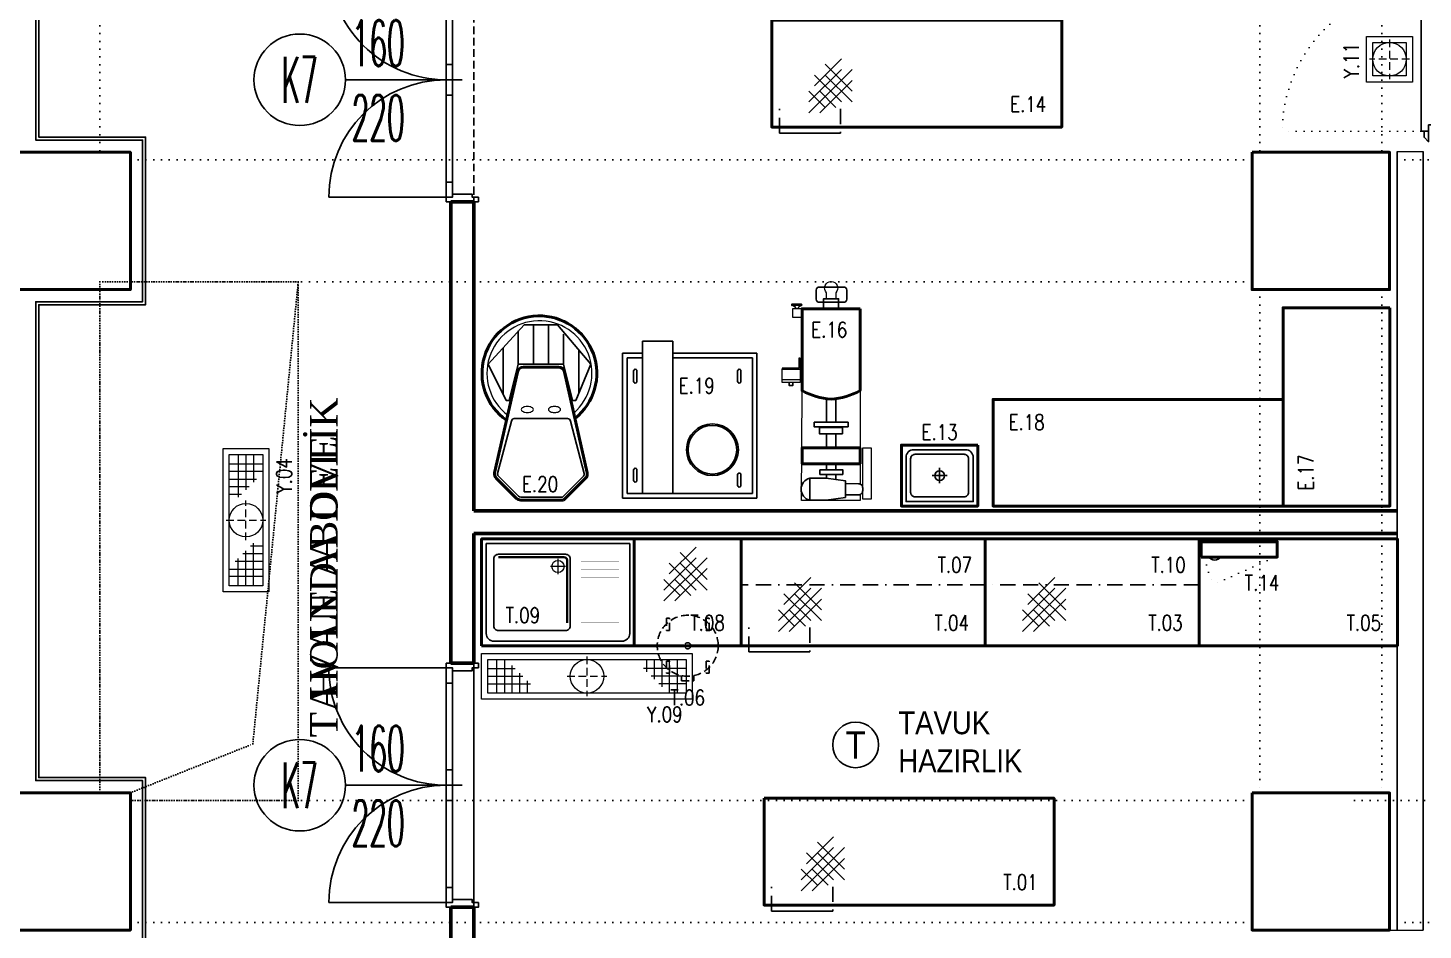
# Model space of a CAD drawing. Extents: x -228812 to 45006, y -308075 to -42938.
# Drawn here: x 30221 to 31135, y -46941 to -46350 of the extents above; entities that cross this region are included whole.
import ezdxf
from ezdxf.enums import TextEntityAlignment as Align

# ---------------------------------------------------------------- set-up
doc = ezdxf.new("R2010")
doc.units = 0
doc.header["$LTSCALE"] = 20
for name, pattern in [('( Hidden )', [0.375, 0.25, -0.125]), ('BORDER', [1.75, 0.5, -0.25, 0.5, -0.25, 0, -0.25]), ('DASHED', [0.75, 0.5, -0.25]), ('DASHED2', [0.375, 0.25, -0.125]), ('DOT', [0.25, 0, -0.25]), ('HIDDEN', [0.375, 0.25, -0.125])]:
    doc.linetypes.add(name, pattern=pattern)
doc.layers.get('0').update_dxf_attribs({"linetype": 'CONTINUOUS', "lineweight": 15})
doc.layers.get('DEFPOINTS').update_dxf_attribs({"linetype": 'CONTINUOUS'})
for name, color, linetype, lineweight in [('-DWG_ANA', 7, 'CONTINUOUS', 50), ('-DWG_ANA_1', 7, 'BORDER', 25), ('-DWG_DETAY1', 7, 'CONTINUOUS', 25), ('-DWG_DETAY2', 7, 'CONTINUOUS', 15), ('-DWG_DETAY4', 7, 'DOT', 18), ('DUVAR', 7, 'CONTINUOUS', 60), ('kapi-acilis', 43, 'DOT', 15), ('KOLON', 7, 'CONTINUOUS', 50), ('NO', 7, 'CONTINUOUS', 30), ('PLAN', 253, 'CONTINUOUS', 15), ('s-depo', 140, 'CONTINUOUS', 25), ('yerizg-a', 7, 'CONTINUOUS', 15), ('yerizg-b', 7, 'CONTINUOUS', 9)]:
    doc.layers.add(name, color=color, linetype=linetype, lineweight=lineweight)
for name, color, linetype in [('BL-E', 32, 'CONTINUOUS'), ('BL-T', 23, 'CONTINUOUS'), ('BL-Y', 144, 'CONTINUOUS'), ('IZ', 7, 'CONTINUOUS'), ('KAPILAR', 5, 'CONTINUOUS'), ('KIRIS', 9, 'DOT'), ('SIVA', 7, 'CONTINUOUS'), ('YAZI-ATT-E', 7, 'CONTINUOUS'), ('YAZI-ATT-T', 7, 'CONTINUOUS'), ('YAZI-TEXT', 7, 'CONTINUOUS'), ('YAZI_BLM_1', 7, 'CONTINUOUS'), ('YAZI_BLM_2', 10, 'CONTINUOUS'), ('YRNO', 7, 'CONTINUOUS')]:
    doc.layers.add(name, color=color, linetype=linetype)
doc.styles.add('BLM_YAZI', font='stylu.ttf', dxfattribs={"width": 0.8})
doc.styles.add('OLC-50', font='romans.shx', dxfattribs={"width": 0.5, "height": 0.15})
doc.styles.add('ROMANS', font='romans.shx', dxfattribs={"width": 0.8})
doc.styles.add('YAZI', font='times.ttf')

# ---------------------------------------------------------------- blocks, each defined once
blk = doc.blocks.new('*U683')
at = {"color": 0}
for p, q in [((-157, 18), (-157, 95)), ((-3, 18), (-3, 95)), ((-147, 18), (-147, 14)), ((-90.1, 18), (-90.1, 14)), ((-70, 18), (-70, 14)), ((-13.1, 18), (-13.1, 14)), ((-80, 7.5), (-80, 7.5))]:
    blk.add_line(p, q, dxfattribs=at)
at = {"color": 0, "linetype": 'DOT', "ltscale": 20}
blk.add_line((-155, 0), (-5, 0), dxfattribs=at)
at = {"color": 16}
blk.add_lwpolyline([(-80, 7.5), (-80, 84)], dxfattribs=at)
at = {"color": 0, "lineweight": -3}
for points in [[(-160, 15), (-160, 18), (-157, 18), (-157, 14), (-155, 14), (-155, 1), (-157, 1), (-157, -3), (-160, -3), (-160, 0)], [(0, 15), (0, 18), (-3, 18), (-3, 14), (-5, 14), (-5, 1), (-3, 1), (-3, -3), (0, -3), (0, 0)]]:
    blk.add_lwpolyline(points, dxfattribs=at)
at = {"color": 0}
for points in [[(-157, 18), (-157, 14), (-80, 14), (-80, 18)], [(-80, 18), (-80, 14), (-3, 14), (-3, 18)]]:
    blk.add_lwpolyline(points, close=True, dxfattribs=at)
at = {"color": 16}
blk.add_circle((-80, 114), 30, dxfattribs=at)
at = {"color": 0}
for centre, start, end in [((-157, 18), 0, 90), ((-3, 18), 90, 180)]:
    blk.add_arc(centre, 77, start, end, dxfattribs=at)
at = {"color": 16, "style": 'OLC-50', "width": 0.45}
blk.add_attdef('POZ', text='', height=30, rotation=270, dxfattribs=at).set_placement((-80, 114), align=Align.MIDDLE_CENTER)
blk.add_attdef('YUK', text='', height=30, rotation=270, dxfattribs=at).set_placement((-90, 80), align=Align.TOP_LEFT)
blk.add_attdef('GEN', text='', height=30, rotation=270, dxfattribs=at).set_placement((-80, 80), align=Align.BOTTOM_LEFT)
at = {"style": 'OLC-50', "width": 0.5, "flags": 1}
for tag, p in [('KABLOK', (-188.28, -83.82)), ('KAMAHKOD', (-83.92, -83.79)), ('KAMAHNO', (-195.25, -120.56)), ('KAMAHAD', (-79.64, -120.04)), ('DUVKA', (-188.58, -156.03)), ('KARENK', (-82.63, -154.75)), ('KATIP', (-188.15, -193.98)), ('KASAMAL', (-83.89, -189.58)), ('KASARENK', (-83.47, -229.01)), ('KAMAL', (-188.73, -232.95)), ('YANGIN', (-84.16, -266.9)), ('MENFEZ', (-190.02, -268.95)), ('ACILYON', (-192.72, -303.54)), ('CEKIT', (-86.26, -303.19)), ('CARPTEK', (-195.01, -337.41)), ('FOTOSEL', (-86.79, -337.11)), ('PBAR', (-193.18, -371.07)), ('KONTROL', (-87.01, -371.07))]:
    blk.add_attdef(tag, p, '', height=30, dxfattribs=at)
blk = doc.blocks.new('YAZI-ATT')
at = {"layer": 'YAZI-ATT-E', "color": 0, "style": 'YAZI'}
blk.add_attdef('TEXT', text='', height=15, dxfattribs=at).set_placement((6.37, 7.31), align=Align.MIDDLE_CENTER)
at = {"layer": 'YAZI-ATT-T', "color": 9, "style": 'YAZI'}
blk.add_attdef('YAZI', text='', height=15, dxfattribs=at).set_placement((5.95, 7.31), align=Align.MIDDLE_CENTER)
blk = doc.blocks.new('KOLON90')
at = {"layer": 'KOLON', "color": 4}
blk.add_lwpolyline([(-45, 45), (45, 45), (45, -45), (-45, -45)], close=True, dxfattribs=at)
blk = doc.blocks.new('EEN102D')
at = {"layer": '-DWG_ANA', "color": 0}
blk.add_lwpolyline([(0, -40), (0, 0), (50, 0), (50, -40)], close=True, dxfattribs=at)
at = {"layer": '-DWG_DETAY1', "color": 0}
for points in [[(3, -32), (3, -3), (47, -3), (47, -32, -0.414214), (42, -37), (8, -37, -0.414214)], [(9, -6), (41, -6, -0.414214), (44, -9), (44, -31, -0.414214), (41, -34), (9, -34, -0.414214), (6, -31), (6, -9, -0.414214)]]:
    blk.add_lwpolyline(points, format="xyb", close=True, dxfattribs=at)
for points in [[(25, -15), (25, -25)], [(20, -20), (30, -20)]]:
    blk.add_lwpolyline(points, dxfattribs=at)
blk.add_circle((25, -20), 3.16, dxfattribs=at)
at = {"layer": 'NO', "linetype": 'Continuous', "style": 'ROMANS', "width": 0.8}
blk.add_attdef('NO', text='', height=10, dxfattribs=at).set_placement((25.04, -48.4), align=Align.MIDDLE)
blk = doc.blocks.new('1DR-ISM100')
at = {"layer": '-DWG_ANA', "color": 0}
for points in [[(-14.52, 0), (13.54, 0, -0.198912), (16.34, -1.16), (29.58, -14.4, -0.242213), (30.68, -17.85), (15.73, -83.81, -0.366629), (11.83, -87.12), (-11.17, -87.12, -0.366629), (-15.07, -83.81), (-30.02, -17.85, -0.242213), (-28.92, -14.4), (-14.52, 0)], [(-21.92, -53.58, 3.027737), (22.87, -52.32, 3.027737)]]:
    blk.add_lwpolyline(points, format="xyb", dxfattribs=at)
at = {"layer": '-DWG_DETAY1', "color": 0}
blk.add_lwpolyline([(-13.7, -1.98), (13.54, -1.98, -0.198912), (14.94, -2.56), (28.18, -15.8, -0.242213), (28.73, -17.52), (19.72, -51.81, -0.366629), (17.77, -53.46), (-17.11, -53.46, -0.366629), (-19.06, -51.81), (-28.07, -17.52, -0.242213), (-27.52, -15.8)], format="xyb", close=True, dxfattribs=at)
for points in [[(-20.46, -65.34), (-22.44, -65.34), (-32.34, -89.1), (-10.56, -114.84), (11.22, -114.84), (34.98, -89.1), (23.1, -65.34), (21.12, -65.34)], [(-24.42, -98.46), (-24.42, -70.09)], [(-20.46, -65.34), (-14.52, -89.1), (15.18, -89.1), (21.12, -65.34)], [(25.08, -99.83), (25.08, -69.3)], [(-14.52, -108.9), (-14.52, -89.1)], [(-4.62, -114.84), (-4.62, -89.1)], [(5.28, -114.84), (5.28, -89.1)], [(15.18, -110.88), (15.18, -89.1)]]:
    blk.add_lwpolyline(points, dxfattribs=at)
at = {"layer": '-DWG_DETAY2', "color": 0}
blk.add_lwpolyline([(-21.13, -57.07, 2.829734), (22.1, -55.72)], format="xyb", dxfattribs=at)
for points in [[(-8.58, -57.42, 0.051099), (-10.18, -57.58, 0.064948), (-11.38, -58, 0.104203), (-12.3, -58.73, 0.174705), (-12.54, -59.4, 0.174705), (-12.3, -60.07, 0.104203), (-11.38, -60.8, 0.064948), (-10.18, -61.22, 0.051099), (-8.58, -61.38, 0.051099), (-6.98, -61.22, 0.064948), (-5.78, -60.8, 0.104203), (-4.86, -60.07, 0.174705), (-4.62, -59.4, 0.174705), (-4.86, -58.73, 0.104203), (-5.78, -58, 0.064948), (-6.98, -57.58, 0.051099)], [(9.24, -57.42, 0.051099), (7.64, -57.58, 0.064948), (6.44, -58, 0.104203), (5.52, -58.73, 0.174705), (5.28, -59.4, 0.174705), (5.52, -60.07, 0.104203), (6.44, -60.8, 0.064948), (7.64, -61.22, 0.051099), (9.24, -61.38, 0.051099), (10.84, -61.22, 0.064948), (12.04, -60.8, 0.104203), (12.96, -60.07, 0.174705), (13.2, -59.4, 0.174705), (12.96, -58.73, 0.104203), (12.04, -58, 0.064948), (10.84, -57.58, 0.051099)]]:
    blk.add_lwpolyline(points, format="xyb", close=True, dxfattribs=at)
at = {"layer": 'NO', "linetype": 'Continuous', "style": 'ROMANS', "width": 0.8}
blk.add_attdef('NO', text='', height=9, dxfattribs=at).set_placement((0.9, -10.42), align=Align.MIDDLE)
blk = doc.blocks.new('Köfte şskillendirme makinası')
at = {"layer": 'BL-E'}
for p, q in [((-38.69, 49.7), (-38.69, -50.3)), ((-18.69, 49.7), (-38.69, 49.7)), ((-18.69, -50.3), (-18.69, 49.7)), ((-38.69, 41.7), (-51.69, 41.7)), ((-51.69, 41.7), (-51.69, -53.3)), ((-38.69, 38.7), (-48.69, 38.7)), ((-48.69, 38.7), (-48.69, -50.3)), ((36.31, 41.7), (-18.69, 41.7)), ((33.31, 38.7), (-18.69, 38.7)), ((33.31, -50.3), (33.31, 38.7)), ((36.31, -53.3), (36.31, 41.7)), ((-44.49, 29.99), (-44.49, 23.3)), ((-42.34, 29.99), (-42.34, 23.3)), ((23.67, 29.99), (23.67, 23.3)), ((25.83, 29.99), (25.83, 23.3)), ((-44.49, -41.6), (-44.49, -34.91)), ((-42.34, -41.6), (-42.34, -34.91)), ((23.67, -38.1), (23.67, -44.79)), ((25.83, -38.1), (25.83, -44.79)), ((-51.69, -53.3), (36.31, -53.3)), ((-48.69, -50.3), (33.31, -50.3)), ((-38.69, -50.3), (-18.69, -50.3))]:
    blk.add_line(p, q, dxfattribs=at)
for radius in [16.97, 15.97]:
    blk.add_circle((7.16, -21.56), radius, dxfattribs=at)
for centre, start, end in [((-43.41, 30.16), 350.99008, 188.93775), ((24.75, 30.16), 350.99008, 188.93775), ((-43.41, 23.13), 171.06225, 9.00992), ((24.75, 23.13), 171.06225, 9.00992), ((24.75, -37.93), 350.99008, 188.93775), ((24.75, -44.96), 171.06225, 9.00992)]:
    blk.add_arc(centre, 1.09, start, end, dxfattribs=at)
at = {"layer": 'BL-E', "extrusion": (0, 0, -1)}
for centre, major_axis, start_param, end_param in [((-43.41, -34.74), (0.773, 0.773), 3.770998, 7.225836), ((-43.41, -41.77), (-0.773, 0.773), 2.198942, 5.65378)]:
    blk.add_ellipse(centre, major_axis=major_axis, ratio=1, start_param=start_param, end_param=end_param, dxfattribs=at)
at = {"layer": 'NO', "linetype": 'Continuous', "style": 'ROMANS', "width": 0.8}
blk.add_attdef('NO', text='', height=10, dxfattribs=at).set_placement((-3.16, 20.39), align=Align.MIDDLE)
blk = doc.blocks.new('T_190')
at = {"layer": '-DWG_ANA', "color": 0}
blk.add_lwpolyline([(0, 0), (190, 0), (190, -70), (0, -70)], close=True, dxfattribs=at)
blk = doc.blocks.new('TCT190-S')
at = {"layer": 'PLAN', "color": 0, "linetype": 'Continuous'}
blk.add_blockref('T_190', (0, 0), dxfattribs=at)
at = {"layer": 'NO', "linetype": 'Continuous', "style": 'ROMANS', "width": 0.8}
blk.add_attdef('NO', text='', height=10, dxfattribs=at).set_placement((168, -55), align=Align.MIDDLE)
blk = doc.blocks.new('TCT130-S')
at = {"layer": '-DWG_ANA', "color": 0}
blk.add_lwpolyline([(0, 0), (130, 0), (130, -70), (0, -70)], close=True, dxfattribs=at)
at = {"layer": 'NO', "linetype": 'Continuous', "style": 'ROMANS', "width": 0.8}
blk.add_attdef('NO', text='', height=10, dxfattribs=at).set_placement((108, -55), align=Align.MIDDLE)
blk = doc.blocks.new('T_PC')
at = {"layer": '-DWG_DETAY2', "color": 0}
for points in [[(24.39, 9.39), (52.68, 37.68)], [(24.39, 16.46), (45.61, 37.68)], [(27.93, 27.07), (45.61, 44.75)], [(35, 41.21), (52.68, 23.54)], [(27.93, 34.14), (45.61, 16.46)], [(31.46, 9.39), (52.68, 30.61)], [(35, 34.14), (52.68, 16.46)], [(24.39, 23.54), (35, 12.93)], [(31.46, 23.54), (42.07, 12.93)]]:
    blk.add_lwpolyline(points, dxfattribs=at)
blk = doc.blocks.new('T_C')
at = {"layer": '-DWG_DETAY1', "color": 0, "linetype": 'DASHED'}
for p, q in [((5, -4), (5, 12)), ((45, 12), (45, -4))]:
    blk.add_line(p, q, dxfattribs=at)
at = {"layer": '-DWG_DETAY1', "color": 0, "linetype": 'Continuous'}
blk.add_line((45, -4), (5, -4), dxfattribs=at)
blk = doc.blocks.new('TPC190L-S')
at = {"layer": '-DWG_ANA', "color": 0, "linetype": 'Continuous'}
blk.add_blockref('T_190', (0, 0), dxfattribs=at)
at = {"layer": 'PLAN', "color": 0, "linetype": 'Continuous'}
for name in ['T_PC', 'T_C']:
    blk.add_blockref(name, (0, -70), dxfattribs=at)
at = {"layer": 'NO', "linetype": 'Continuous', "style": 'ROMANS', "width": 0.8}
blk.add_attdef('NO', text='', height=10, dxfattribs=at).set_placement((168, -55), align=Align.MIDDLE)
blk = doc.blocks.new('Y-SIFON')
at = {"layer": 'yerizg-a', "color": 0, "linetype": 'Continuous'}
blk.add_circle((0, 0), 11, dxfattribs=at)
at = {"layer": 'yerizg-b', "color": 0, "linetype": 'DASHED2'}
for points in [[(0, 13), (0, -13)], [(-13, 0), (13, 0)]]:
    blk.add_lwpolyline(points, dxfattribs=at)
blk = doc.blocks.new('1BS-YK33A')
at = {"layer": 'yerizg-a', "color": 0}
blk.add_lwpolyline([(0, 0), (30, 0), (30, -30), (0, -30)], close=True, dxfattribs=at)
at = {"layer": 'yerizg-b', "color": 0}
blk.add_lwpolyline([(4, -4), (26, -4), (26, -26), (4, -26)], close=True, dxfattribs=at)
at = {"layer": 'PLAN', "color": 0, "linetype": 'Continuous'}
blk.add_blockref('Y-SIFON', (15, -15), dxfattribs=at)
at = {"layer": 'YRNO', "linetype": 'Continuous', "style": 'ROMANS', "width": 0.8}
blk.add_attdef('YRNO', text='', height=10, dxfattribs=at).set_placement((16, -40), align=Align.MIDDLE)
blk = doc.blocks.new('RRN143')
at = {"layer": '-DWG_ANA_1', "color": 0}
blk.add_lwpolyline([(0, -30), (0, 0), (140, 0), (140, -30)], close=True, dxfattribs=at)
at = {"layer": 'NO', "linetype": 'Continuous', "style": 'ROMANS', "width": 0.8}
blk.add_attdef('NO', text='', height=10, dxfattribs=at).set_placement((120, -17), align=Align.MIDDLE)
blk = doc.blocks.new('EK_55L')
at = {"layer": '-DWG_DETAY1', "color": 0}
blk.add_lwpolyline([(-22, -7), (22, -7, -0.414214), (25, -10), (25, -54, -0.414214), (22, -57), (-22, -57, -0.414214), (-25, -54), (-25, -10, -0.414214)], format="xyb", close=True, dxfattribs=at)
at = {"layer": '-DWG_DETAY2', "color": 0, "const_width": 1.5}
blk.add_lwpolyline([(20, -9), (-21, -9, 0.414214), (-23, -11), (-23, -54)], format="xyb", dxfattribs=at)
at = {"layer": '-DWG_DETAY2', "color": 0}
for points in [[(-22, -15), (-12, -15)], [(-17, -10), (-17, -20)]]:
    blk.add_lwpolyline(points, dxfattribs=at)
blk.add_circle((-17, -15), 4, dxfattribs=at)
blk = doc.blocks.new('E_100')
at = {"layer": '-DWG_ANA', "color": 0}
blk.add_lwpolyline([(0, -70), (0, 0), (100, 0), (100, -70)], close=True, dxfattribs=at)
at = {"layer": '-DWG_DETAY1', "color": 0}
blk.add_lwpolyline([(3, -62), (3, -3), (97, -3), (97, -62, -0.414214), (92, -67), (8, -67, -0.414214)], format="xyb", close=True, dxfattribs=at)
blk = doc.blocks.new('E1N100L')
at = {"layer": '-DWG_DETAY1', "color": 0, "const_width": 0.1}
for points in [[(65, -15), (90, -15, -0.36819)], [(65, -20), (90, -20, -0.36819)], [(65, -25), (90, -25, -0.36819)], [(65, -30), (90, -30, -0.36819)], [(65, -35), (90, -35, -0.36819)], [(65, -40), (90, -40, -0.36819)], [(65, -45), (90, -45, -0.36819)], [(65, -50), (90, -50, -0.36819)], [(65, -55), (90, -55, -0.36819)]]:
    blk.add_lwpolyline(points, format="xyb", dxfattribs=at)
at = {"layer": '-DWG_DETAY1', "color": 0, "linetype": 'Continuous', "rotation": 270}
blk.add_blockref('EK_55L', (65, -35), dxfattribs=at)
at = {"layer": 'PLAN', "color": 0, "linetype": 'Continuous'}
blk.add_blockref('E_100', (0, 0), dxfattribs=at)
at = {"layer": 'NO', "linetype": 'Continuous', "style": 'ROMANS', "width": 0.8}
blk.add_attdef('NO', text='', height=10, dxfattribs=at).set_placement((27, -50), align=Align.MIDDLE)
blk = doc.blocks.new('TEP070')
at = {"layer": '-DWG_ANA', "color": 0}
blk.add_lwpolyline([(0, 0), (70, 0), (70, -70), (0, -70)], close=True, dxfattribs=at)
at = {"layer": 'PLAN', "color": 0, "linetype": 'Continuous'}
blk.add_blockref('T_PC', (-5, -50), dxfattribs=at)
at = {"layer": 'NO', "linetype": 'Continuous', "style": 'ROMANS', "width": 0.8}
blk.add_attdef('NO', text='', height=10, dxfattribs=at).set_placement((48, -55), align=Align.MIDDLE)
blk = doc.blocks.new('RRN163')
at = {"layer": '-DWG_ANA_1', "color": 0}
blk.add_lwpolyline([(0, -30), (0, 0), (160, 0), (160, -30)], close=True, dxfattribs=at)
at = {"layer": 'NO', "linetype": 'Continuous', "style": 'ROMANS', "width": 0.8}
blk.add_attdef('NO', text='', height=10, dxfattribs=at).set_placement((140, -17), align=Align.MIDDLE)
blk = doc.blocks.new('1BS-SYK313A')
at = {"layer": 'yerizg-a', "color": 0}
blk.add_lwpolyline([(0, 0), (138, 0), (138, -30), (0, -30)], close=True, dxfattribs=at)
at = {"layer": 'yerizg-b', "color": 0}
for p, q in [((10, -26), (10, -4)), ((15, -4), (15, -26)), ((20, -26), (20, -8)), ((108, -4), (108, -12)), ((113, -4), (113, -17)), ((118, -4), (118, -22)), ((123, -26), (123, -4)), ((128, -4), (128, -26)), ((4, -10), (22, -10)), ((4, -15), (27, -15)), ((25, -26), (25, -13)), ((30, -26), (30, -18)), ((134, -10), (106, -10)), ((134, -15), (111, -15)), ((4, -20), (32, -20)), ((134, -20), (116, -20))]:
    blk.add_line(p, q, dxfattribs=at)
blk.add_lwpolyline([(4, -4), (134, -4), (134, -26), (4, -26)], close=True, dxfattribs=at)
at = {"layer": 'PLAN', "color": 0, "linetype": 'Continuous'}
blk.add_blockref('Y-SIFON', (69, -15), dxfattribs=at)
at = {"layer": 'YRNO', "linetype": 'Continuous', "style": 'ROMANS', "width": 0.8}
blk.add_attdef('YRNO', text='', height=10, dxfattribs=at).set_placement((120, -40), align=Align.MIDDLE)
blk = doc.blocks.new('acp100')
at = {"layer": '-DWG_ANA_1', "color": 0, "linetype": 'HIDDEN'}
blk.add_circle((0, 0), 20, dxfattribs=at)
at = {"layer": '-DWG_DETAY1', "color": 0, "linetype": 'HIDDEN'}
for points in [[(-14, 18), (-14, 10), (-12, 10), (-12, 18)], [(12, 18), (12, 10), (14, 10), (14, 18)], [(-14, -10), (-14, -18), (-12, -18), (-12, -10)], [(12, -10), (12, -18), (14, -18), (14, -10)]]:
    blk.add_lwpolyline(points, close=True, dxfattribs=at)
blk.add_lwpolyline([(-4, -20), (-4, -23), (4, -23), (4, -20)], dxfattribs=at)
blk.add_circle((0, 0), 2, dxfattribs=at)
at = {"layer": 'NO', "linetype": 'Continuous', "style": 'ROMANS', "width": 0.8}
blk.add_attdef('NO', text='', height=10, dxfattribs=at).set_placement((0, -34), align=Align.MIDDLE)
blk = doc.blocks.new('jb-tt2')
at = {"layer": 'YAZI_BLM_1'}
blk.add_circle((0, 0), 15, dxfattribs=at)
at = {"layer": 'YAZI_BLM_1', "style": 'BLM_YAZI', "width": 0.9}
for s, p in [('TAVUK', (28, 7)), ('HAZIRLIK', (28, -18))]:
    blk.add_text(s, height=15, dxfattribs=at).set_placement(p)
at = {"layer": 'YAZI_BLM_2', "style": 'BLM_YAZI', "width": 0.9}
blk.add_text('T', height=18, dxfattribs=at).set_placement((0, 0), align=Align.MIDDLE)
blk = doc.blocks.new('TCN130-S')
at = {"layer": '-DWG_ANA', "color": 0}
blk.add_lwpolyline([(0, 0), (130, 0), (130, -70), (0, -70)], close=True, dxfattribs=at)
at = {"layer": 'NO', "linetype": 'Continuous', "style": 'ROMANS', "width": 0.8}
blk.add_attdef('NO', text='', height=10, dxfattribs=at).set_placement((108, -55), align=Align.MIDDLE)
blk = doc.blocks.new('TPC160L-S')
at = {"layer": '-DWG_ANA', "color": 0}
blk.add_lwpolyline([(0, 0), (160, 0), (160, -70), (0, -70)], close=True, dxfattribs=at)
at = {"layer": 'PLAN', "color": 0, "linetype": 'Continuous'}
for name in ['T_PC', 'T_C']:
    blk.add_blockref(name, (0, -70), dxfattribs=at)
at = {"layer": 'NO', "linetype": 'Continuous', "style": 'ROMANS', "width": 0.8}
blk.add_attdef('NO', text='', height=10, dxfattribs=at).set_placement((138, -55), align=Align.MIDDLE)
blk = doc.blocks.new('T_140')
at = {"layer": '-DWG_ANA', "color": 0}
blk.add_lwpolyline([(0, 0), (140, 0), (140, -70), (0, -70)], close=True, dxfattribs=at)
blk = doc.blocks.new('TPN140-S')
at = {"layer": '-DWG_ANA', "color": 0, "linetype": 'Continuous'}
blk.add_blockref('T_140', (0, 0), dxfattribs=at)
at = {"layer": 'PLAN', "color": 0, "linetype": 'Continuous'}
blk.add_blockref('T_PC', (0, -70), dxfattribs=at)
at = {"layer": 'NO', "linetype": 'Continuous', "style": 'ROMANS', "width": 0.8}
blk.add_attdef('NO', text='', height=10, dxfattribs=at).set_placement((118, -55), align=Align.MIDDLE)
blk = doc.blocks.new('RBS100')
at = {"layer": '-DWG_ANA', "color": 0}
blk.add_lwpolyline([(0, -10), (0, 0), (0, 0), (50, 0), (50, -10), (0, -10)], close=True, dxfattribs=at)
at = {"layer": '-DWG_DETAY1', "color": 0, "linetype": 'Continuous'}
blk.add_arc((9, -7), 5, 216.8699, 323.1301, dxfattribs=at)
at = {"layer": '-DWG_DETAY4', "color": 0}
blk.add_lwpolyline([(47.94, -10.27), (8.35, -27.94, -0.123216), (3, -10, -0.167461)], format="xyb", dxfattribs=at)
at = {"layer": 'NO', "color": 0, "invisible_edges": 14}
blk.add_3dface([(14, -10, 1), (34, -10, 1), (34, -40, 1), (14, -40, 1)], dxfattribs=at)
at = {"layer": 'NO', "linetype": 'Continuous', "style": 'ROMANS', "width": 0.8}
blk.add_attdef('NO', text='', height=10, dxfattribs=at).set_placement((40, -27), align=Align.MIDDLE)
blk = doc.blocks.new('1BS-SYK39A')
at = {"layer": 'yerizg-a', "color": 0}
blk.add_lwpolyline([(0, 0), (94, 0), (94, -30), (0, -30)], close=True, dxfattribs=at)
at = {"layer": 'yerizg-b', "color": 0}
for p, q in [((10, -26), (10, -4)), ((15, -4), (15, -26)), ((20, -26), (20, -8)), ((64, -4), (64, -12)), ((69, -4), (69, -17)), ((74, -4), (74, -22)), ((79, -26), (79, -4)), ((84, -4), (84, -26)), ((4, -10), (22, -10)), ((4, -15), (27, -15)), ((25, -26), (25, -13)), ((30, -26), (30, -18)), ((90, -10), (62, -10)), ((90, -15), (67, -15)), ((4, -20), (32, -20)), ((90, -20), (72, -20))]:
    blk.add_line(p, q, dxfattribs=at)
blk.add_lwpolyline([(4, -4), (90, -4), (90, -26), (4, -26)], close=True, dxfattribs=at)
at = {"layer": 'PLAN', "color": 0, "linetype": 'Continuous'}
blk.add_blockref('Y-SIFON', (47, -15), dxfattribs=at)
at = {"layer": 'YRNO', "linetype": 'Continuous', "style": 'ROMANS', "width": 0.8}
blk.add_attdef('YRNO', text='', height=10, dxfattribs=at).set_placement((76, -40), align=Align.MIDDLE)
blk = doc.blocks.new('J-KS09l')
at = {"layer": 'kapi-acilis', "linetype": 'DOT'}
blk.add_lwpolyline([(-3, 11), (-3, 107)], dxfattribs=at)
blk.add_arc((-4.16, 9.84), 97.16, 0.68143, 89.31857, dxfattribs=at)
at = {"layer": 's-depo', "linetype": 'Continuous'}
for points in [[(77, 16), (79, 19), (94, 19), (96, 17), (97, 11), (93, 11), (93, 16)], [(-3, 14), (-7, 14), (-10, 11), (-3, 11)], [(1, 11), (-3, 11), (-3, 16), (93, 16), (93, 11), (89, 11), (89, 6), (1, 6), (1, 11)]]:
    blk.add_lwpolyline(points, close=True, dxfattribs=at)
blk = doc.blocks.new('1TP-TOP014')
at = {"layer": '-DWG_ANA', "color": 0}
for points in [[(18, -24.09), (-20, -24.09, -0.118333)], [(-20, -34.58), (-20, -24.09, -0.460361)], [(18, -24.09), (18, -34.72, -0.981179)], [(18, -34.58), (-20, -34.58, -0.118333)]]:
    blk.add_lwpolyline(points, format="xyb", dxfattribs=at)
blk.add_lwpolyline([(-20, -125.77), (-20, -72.15, -0.118333), (-1, -66.58, -0.118333), (18, -72.15), (18, -125.77)], format="xyb", close=True, dxfattribs=at)
at = {"layer": '-DWG_DETAY1', "color": 0}
for points in [[(-10.5, -3.85), (-18.99, -3.82, 0.414214), (-21.71, -6.54), (-21.71, -8.35, 0.414214), (-18.99, -11.06), (-10.5, -11.09)], [(-9.24, -130), (6.76, -130, -0.414214), (8.76, -132), (8.76, -138, -0.414214), (6.76, -140), (-9.24, -140, -0.414214), (-11.24, -138), (-11.24, -132, -0.414214)]]:
    blk.add_lwpolyline(points, format="xyb", close=True, dxfattribs=at)
blk.add_lwpolyline([(-10.5, -9.28), (-10.5, -12.9), (2.17, -14.71), (13.03, -14.71, 0.780776), (13.03, -0.23), (2.17, -0.23), (-10.5, -2.04)], format="xyb", dxfattribs=at)
for points in [[(-10.5, -3.85), (-10.5, -2.04)], [(13.03, -0.23), (13.03, -14.71)], [(-8.76, -17.1), (6.38, -17.1), (6.38, -20.1), (-8.76, -20.1), (-8.76, -17.1)], [(2, -14.68), (2, -17.1), (-4, -17.1), (-4, -13.83)], [(-4, -24.09), (-4, -20.3)], [(2, -20.29), (2, -24.09)], [(-4, -35.6), (-4, -34.58)], [(-4, -43.71), (-4, -34.76)], [(2, -34.58), (2, -35.6)], [(2, -34.75), (2, -43.71)], [(-8.38, -43.71), (6.51, -43.71), (6.51, -47.86), (-8.38, -47.86), (-8.38, -43.71)], [(-12.1, -48.33), (10.1, -48.33), (10.1, -51.33), (-12.1, -51.33), (-12.1, -48.33)], [(2, -48.33), (-4, -48.33)], [(-4, -66.83), (-4, -51.53)], [(2, -51.52), (2, -66.83)], [(24.16, -77.16), (24.16, -75.42), (26.45, -75.42), (26.45, -77.16)], [(-5.91, -125.77), (3.91, -125.77), (3.91, -132.31), (-5.91, -132.31), (-5.91, -125.77)], [(22.39, -125.78), (22.39, -126.79), (23.78, -127.9)]]:
    blk.add_lwpolyline(points, dxfattribs=at)
at = {"layer": '-DWG_DETAY2', "color": 0}
for points in [[(-20, -4.02), (-20, 0), (18.44, 0), (18, -72.15)], [(-27.34, -0.89), (-21.82, -0.89), (-21.82, -34.58), (-27.34, -34.58), (-27.34, -0.89)], [(-20, -72.15), (-20, -10.87)], [(19.24, -77.36), (30.99, -77.36), (30.99, -86.07), (19.24, -86.07), (19.24, -77.36)], [(19.24, -79.14), (30.99, -79.14)], [(19.24, -86.07), (19.24, -93.4), (20.25, -93.4), (20.25, -86.83), (30.99, -86.83), (30.99, -86.07)], [(18, -125.77), (24.21, -125.77), (24.21, -120.31), (18.6, -120.31)], [(18.51, -127.9), (24.5, -127.9)], [(20.35, -125.78), (20.35, -126.79), (19.15, -127.9)], [(18.51, -128.75), (24.51, -128.75), (24.5, -128.74), (24.5, -128.75)]]:
    blk.add_lwpolyline(points, dxfattribs=at)
for points in [[(18.57, -127.9, 1.14601), (18.57, -128.75, 1.14601)], [(24.44, -128.75, 1.14601), (24.44, -127.9, 1.14601)], [(2, -132.31), (2, -136.19, -2.4827), (-4, -136.19), (-4, -132.31)]]:
    blk.add_lwpolyline(points, format="xyb", dxfattribs=at)
at = {"layer": 'NO', "linetype": 'Continuous', "style": 'ROMANS', "width": 0.8}
blk.add_attdef('NO', text='', height=10, dxfattribs=at).set_placement((0.2, -112), align=Align.MIDDLE)

msp = doc.modelspace()

# ---------------------------------------------------------------- linework, layer by layer
at = {"linetype": 'Continuous'}
for p, q in [((31117.874, -46431.012), (31134.874, -46431.012)), ((31104.321, -46941.44), (31134.874, -46941.44))]:
    msp.add_line(p, q, dxfattribs=at)
at = {"layer": 'DEFPOINTS', "linetype": '( Hidden )'}
for p, q in [((30512.874, -46304), (30512.874, -46666.5)), ((30512.874, -46666.5), (31117.874, -46666.5))]:
    msp.add_line(p, q, dxfattribs=at)
at = {"layer": 'DEFPOINTS', "linetype": 'Continuous'}
for p, q in [((31117.874, -46666.5), (31117.874, -46431.012)), ((31134.874, -46431.012), (31134.874, -46941.44))]:
    msp.add_line(p, q, dxfattribs=at)
msp.add_lwpolyline([(31117.874, -46941.44), (31117.874, -46681.5), (30512.874, -46681.5), (30512.874, -46766.5), (30512.874, -47081.5), (31117.874, -47081.5), (31117.874, -47071.5), (31117.874, -47070.155)], dxfattribs=at)
at = {"layer": 'DUVAR', "color": 2, "ltscale": 0.5}
for p, q in [((30497.874, -46464, 0), (30497.874, -46766.5, 0)), ((30512.874, -46464, 0), (30512.874, -46666.5, 0)), ((31117.874, -46666.5, 0), (30512.874, -46666.5, 0)), ((30512.874, -46681.5, 0), (30512.874, -46766.5, 0)), ((31117.874, -46681.5, 0), (30512.874, -46681.5, 0)), ((30497.874, -46926.5, 0), (30497.874, -47194, 0)), ((30512.874, -46926.5, 0), (30512.874, -47081.5, 0))]:
    msp.add_line(p, q, dxfattribs=at)
at = {"layer": 'DUVAR', "color": 2}
for p, q in [((30512.874, -46464, 0), (30497.874, -46464, 0)), ((30512.874, -46766.5, 0), (30497.874, -46766.5, 0)), ((30512.874, -46926.5, 0), (30497.874, -46926.5, 0))]:
    msp.add_line(p, q, dxfattribs=at)
at = {"layer": 'IZ', "color": 9, "linetype": 'DOT', "ltscale": 0.3}
msp.add_lwpolyline([(30287.874, -46851.5), (30368.105, -46819.446), (30397.875, -46516.5), (30267.875, -46516.5), (30267.875, -46851.5), (30287.874, -46851.5), (30287.874, -46856.5), (30397.875, -46856.5), (30397.875, -46516.5)], dxfattribs=at)
at = {"layer": 'KAPILAR', "color": 5, "elevation": 0}
msp.add_lwpolyline([(31117.874, -46431.012), (31117.874, -46941.44)], dxfattribs=at)
at = {"layer": 'KIRIS', "color": 251}
for p, q in [((30267.874, -45731.5), (30267.874, -46431.5)), ((31027.874, -45731.5), (31027.874, -46431.5)), ((31107.874, -45731.5), (31107.874, -46431.5)), ((30287.874, -46436.5), (31022.874, -46436.5)), ((31117.874, -46436.5), (31672.874, -46436.5)), ((30287.874, -46516.5), (31022.874, -46516.5)), ((30267.874, -46521.5), (30267.874, -46851.5)), ((31027.874, -46521.5), (31027.874, -46851.5)), ((31107.874, -46521.5), (31107.874, -46851.5)), ((30287.874, -46856.5), (31022.874, -46856.5)), ((31089.911, -46856.5), (31644.911, -46856.5)), ((30287.874, -46936.5), (31022.874, -46936.5)), ((31112.874, -46936.5), (31667.874, -46936.5))]:
    msp.add_line(p, q, dxfattribs=at)
at = {"layer": 'SIVA', "color": 1}
for points in [[(30792.874, -47703.5), (30295.874, -47703.5), (30295.874, -47633.5), (30225.874, -47633.5), (30225.874, -46949.5), (30295.874, -46949.5), (30295.874, -46843.5), (30225.874, -46843.5), (30225.874, -46529.5), (30295.874, -46529.5), (30295.874, -46423.5), (30225.874, -46423.5), (30225.874, -45739.5), (30295.874, -45739.5), (30295.874, -45633.5), (30225.874, -45633.5), (30225.874, -44941.5)], [(30792.874, -47701.5), (30297.874, -47701.5), (30297.874, -47631.5), (30227.874, -47631.5), (30227.874, -46951.5), (30297.874, -46951.5), (30297.874, -46841.5), (30227.874, -46841.5), (30227.874, -46531.5), (30297.874, -46531.5), (30297.874, -46421.5), (30227.874, -46421.5), (30227.874, -45741.5), (30297.874, -45741.5), (30297.874, -45631.5), (30227.874, -45631.5), (30227.874, -44941.5)]]:
    msp.add_lwpolyline(points, dxfattribs=at)

# ---------------------------------------------------------------- block references
at = {"linetype": 'Continuous', "rotation": 90}
msp.add_blockref('J-KS09l', (31149.517, -46414.607), dxfattribs=at)
at = {"linetype": 'Continuous'}
msp.add_blockref('jb-tt2', (30763.046, -46820.064), dxfattribs=at)
at = {"layer": 'BL-E', "linetype": 'Continuous'}
for name, p, values in [('TPC190L-S', (30708.113, -46345), {'NO': 'E.14'}), ('Köfte şskillendirme makinası', (30662.095, -46604.953), {'NO': 'E.19'})]:
    msp.add_blockref(name, p, dxfattribs=at).add_auto_attribs(values)
ref = msp.add_blockref('1TP-TOP014', (30746.016, -46659.875), dxfattribs=dict(at, rotation=180))
ref.add_attrib('NO', 'E.16', dxfattribs={"layer": 'NO', "linetype": 'Continuous', "height": 10, "style": 'ROMANS', "width": 0.8}).set_placement((30745.812, -46547.875), align=Align.MIDDLE)
ref = msp.add_blockref('1DR-ISM100', (30557.208, -46659.563), dxfattribs=dict(at, rotation=180))
ref.add_attrib('NO', 'E.20', dxfattribs={"layer": 'NO', "linetype": 'Continuous', "height": 10, "style": 'ROMANS', "width": 0.8}).set_placement((30556.308, -46649.14), align=Align.MIDDLE)
ref = msp.add_blockref('TCT130-S', (31113.113, -46533.497), dxfattribs=dict(at, rotation=270))
ref.add_attrib('NO', 'E.17', dxfattribs={"layer": 'NO', "linetype": 'Continuous', "height": 10, "rotation": 90, "style": 'ROMANS', "width": 0.8}).set_placement((31058.113, -46641.497), align=Align.MIDDLE)
ref = msp.add_blockref('TCT190-S', (31043.113, -46663.497), dxfattribs=dict(at, rotation=180))
ref.add_attrib('NO', 'E.18', dxfattribs={"layer": 'NO', "linetype": 'Continuous', "height": 10, "style": 'ROMANS', "width": 0.8}).set_placement((30875.113, -46608.497), align=Align.MIDDLE)
ref = msp.add_blockref('EEN102D', (30843.113, -46663.497), dxfattribs=dict(at, rotation=180))
ref.add_attrib('NO', 'E.13', dxfattribs={"layer": 'NO', "linetype": 'Continuous', "height": 10, "style": 'ROMANS', "width": 0.8}).set_placement((30818.072, -46615.101), align=Align.MIDDLE)
at = {"layer": 'BL-T', "linetype": 'Continuous'}
for name, p, values in [('E1N100L', (30518.046, -46685.064), {'NO': 'T.09'}), ('TEP070', (30618.046, -46685.064), {'NO': 'T.08'}), ('RRN163', (30688.046, -46685.064), {'NO': 'T.07'}), ('TPC160L-S', (30688.046, -46685.064), {'NO': 'T.04'}), ('RRN143', (30848.046, -46685.064), {'NO': 'T.10'}), ('TPN140-S', (30848.046, -46685.064), {'NO': 'T.03'}), ('TCN130-S', (30988.046, -46685.064), {'NO': 'T.05'}), ('RBS100', (30989.369, -46686.872), {'NO': 'T.14'}), ('acp100', (30653.046, -46755.064), {'NO': 'T.06'}), ('TPC190L-S', (30703.046, -46855.064), {'NO': 'T.01'})]:
    msp.add_blockref(name, p, dxfattribs=at).add_auto_attribs(values)
at = {"layer": 'BL-Y', "linetype": 'Continuous'}
ref = msp.add_blockref('1BS-YK33A', (31127.859, -46355.493), dxfattribs=dict(at, rotation=270))
ref.add_attrib('YRNO', 'Y.11', dxfattribs={"layer": 'YRNO', "linetype": 'Continuous', "height": 10, "rotation": 90, "style": 'ROMANS', "width": 0.8}).set_placement((31087.859, -46371.493), align=Align.MIDDLE)
at = {"layer": 'BL-Y', "linetype": 'Continuous', "rotation": 90}
msp.add_blockref('1BS-SYK39A', (30348.611, -46719.744), dxfattribs=at).add_auto_attribs({'YRNO': 'Y.04'})
at = {"layer": 'BL-Y', "linetype": 'Continuous'}
msp.add_blockref('1BS-SYK313A', (30518.046, -46760.064), dxfattribs=at).add_auto_attribs({'YRNO': 'Y.09'})
at = {"layer": 'KAPILAR', "color": 5, "rotation": 89.99999999999999}
for p in [(30512.874, -46304, 0), (30512.874, -46766.5, 0)]:
    msp.add_blockref('*U683', p, dxfattribs=at).add_auto_attribs({'POZ': 'K7', 'GEN': '160', 'YUK': '220'})
at = {"layer": 'KOLON', "color": 1}
for p in [(30242.874, -46476.5), (31067.874, -46476.5), (30242.874, -46896.5), (31067.874, -46896.5)]:
    msp.add_blockref('KOLON90', p, dxfattribs=at)
at = {"layer": 'YAZI-TEXT', "color": 7}
ref = msp.add_blockref('YAZI-ATT', (30414.638, -46703.714), dxfattribs=dict(at, zscale=1.8, rotation=90))
ref.add_attrib('YAZI', 'TAVANDA DELİK', dxfattribs={"layer": 'YAZI-ATT-T', "color": 9, "height": 18, "rotation": 90, "style": 'YAZI'}).set_placement((30414.638, -46703.714), align=Align.MIDDLE_CENTER)
ref.add_attrib('TEXT', 'HOLE ABOVE', dxfattribs={"layer": 'YAZI-ATT-E', "color": 0, "height": 18, "rotation": 90, "style": 'YAZI'}).set_placement((30414.638, -46703.714), align=Align.MIDDLE_CENTER)

doc.saveas('drawing.dxf')
